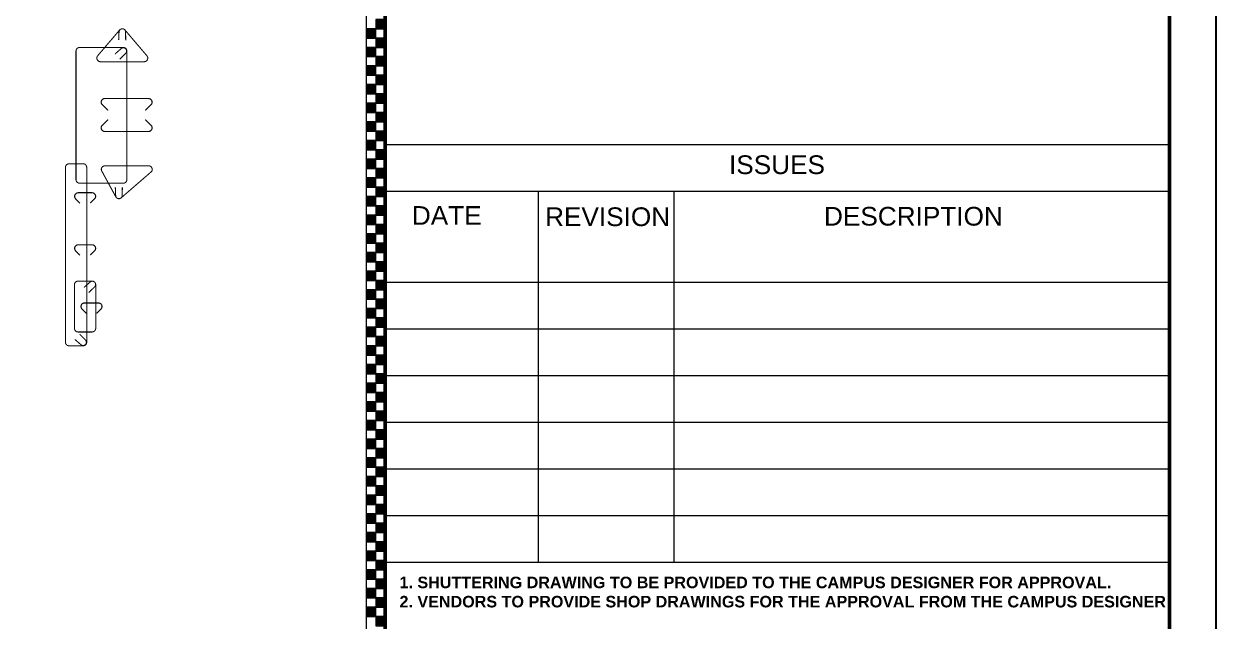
# Model space of a CAD drawing. Extents: x -200722 to 834823, y -494970 to 88783.
# Drawn here: x 301138 to 315183, y -163026 to -155984 of the extents above; entities that cross this region are included whole.
import ezdxf

# ---------------------------------------------------------------- set-up
doc = ezdxf.new("R2010")
doc.units = 0
doc.header["$LTSCALE"] = 100
doc.header["$MEASUREMENT"] = 0
doc.layers.get('0').update_dxf_attribs({"linetype": 'CONTINUOUS'})
doc.layers.add('9_PRINT BOUNDARY_NON PRINT', color=32, linetype='CONTINUOUS', plot=False)
doc.layers.add('9_TITLE TEXT', color=7, linetype='CONTINUOUS', lineweight=20)
doc.layers.add('COL. SHED. STEEL.', color=6, linetype='CONTINUOUS')
doc.layers.add('STEEL', color=6, linetype='CONTINUOUS')
doc.styles.add('TITLES', font='arial.ttf')

# ---------------------------------------------------------------- blocks, each defined once
blk = doc.blocks.new('TITLE CHAIN')
at = {"layer": '9_TITLE TEXT'}
h = blk.add_hatch(color=256, dxfattribs=at)
h.dxf.hatch_style = 1
h.paths.add_polyline_path([(1, -338.62), (2, -338.62), (2, -337.62), (1, -337.62)])
h = blk.add_hatch(color=256, dxfattribs=at)
h.dxf.hatch_style = 1
h.paths.add_polyline_path([(0, -339.62), (1, -339.62), (1, -338.62), (0, -338.62)])
h = blk.add_hatch(color=256, dxfattribs=at)
h.dxf.hatch_style = 1
h.paths.add_polyline_path([(1, -340.62), (2, -340.62), (2, -339.62), (1, -339.62)])
h = blk.add_hatch(color=256, dxfattribs=at)
h.dxf.hatch_style = 1
h.paths.add_polyline_path([(0, -341.62), (1, -341.62), (1, -340.62), (0, -340.62)])
h = blk.add_hatch(color=256, dxfattribs=at)
h.dxf.hatch_style = 1
h.paths.add_polyline_path([(1, -342.62), (2, -342.62), (2, -341.62), (1, -341.62)])
h = blk.add_hatch(color=256, dxfattribs=at)
h.dxf.hatch_style = 1
h.paths.add_polyline_path([(0, -343.62), (1, -343.62), (1, -342.62), (0, -342.62)])
h = blk.add_hatch(color=256, dxfattribs=at)
h.dxf.hatch_style = 1
h.paths.add_polyline_path([(0, -345.62), (1, -345.62), (1, -344.62), (0, -344.62)])
h = blk.add_hatch(color=256, dxfattribs=at)
h.dxf.hatch_style = 1
h.paths.add_polyline_path([(1, -344.62), (2, -344.62), (2, -343.62), (1, -343.62)])
h = blk.add_hatch(color=256, dxfattribs=at)
h.dxf.hatch_style = 1
h.paths.add_polyline_path([(1, -346.62), (2, -346.62), (2, -345.62), (1, -345.62)])
h = blk.add_hatch(color=256, dxfattribs=at)
h.dxf.hatch_style = 1
h.paths.add_polyline_path([(0, -347.62), (1, -347.62), (1, -346.62), (0, -346.62)])
h = blk.add_hatch(color=256, dxfattribs=at)
h.dxf.hatch_style = 1
h.paths.add_polyline_path([(1, -348.62), (2, -348.62), (2, -347.62), (1, -347.62)])
h = blk.add_hatch(color=256, dxfattribs=at)
h.dxf.hatch_style = 1
h.paths.add_polyline_path([(0, -349.62), (1, -349.62), (1, -348.62), (0, -348.62)])
h = blk.add_hatch(color=256, dxfattribs=at)
h.dxf.hatch_style = 1
h.paths.add_polyline_path([(1, -350.62), (2, -350.62), (2, -349.62), (1, -349.62)])
h = blk.add_hatch(color=256, dxfattribs=at)
h.dxf.hatch_style = 1
h.paths.add_polyline_path([(0, -351.62), (1, -351.62), (1, -350.62), (0, -350.62)])
h = blk.add_hatch(color=256, dxfattribs=at)
h.dxf.hatch_style = 1
h.paths.add_polyline_path([(1, -352.62), (2, -352.62), (2, -351.62), (1, -351.62)])
h = blk.add_hatch(color=256, dxfattribs=at)
h.dxf.hatch_style = 1
h.paths.add_polyline_path([(0, -353.62), (1, -353.62), (1, -352.62), (0, -352.62)])
h = blk.add_hatch(color=256, dxfattribs=at)
h.dxf.hatch_style = 1
h.paths.add_polyline_path([(1, -354.62), (2, -354.62), (2, -353.62), (1, -353.62)])
h = blk.add_hatch(color=256, dxfattribs=at)
h.dxf.hatch_style = 1
h.paths.add_polyline_path([(0, -355.62), (1, -355.62), (1, -354.62), (0, -354.62)])
h = blk.add_hatch(color=256, dxfattribs=at)
h.dxf.hatch_style = 1
h.paths.add_polyline_path([(1, -356.62), (2, -356.62), (2, -355.62), (1, -355.62)])
h = blk.add_hatch(color=256, dxfattribs=at)
h.dxf.hatch_style = 1
h.paths.add_polyline_path([(0, -357.62), (1, -357.62), (1, -356.62), (0, -356.62)])
h = blk.add_hatch(color=256, dxfattribs=at)
h.dxf.hatch_style = 1
h.paths.add_polyline_path([(0, -359.62), (1, -359.62), (1, -358.62), (0, -358.62)])
h = blk.add_hatch(color=256, dxfattribs=at)
h.dxf.hatch_style = 1
h.paths.add_polyline_path([(1, -358.62), (2, -358.62), (2, -357.62), (1, -357.62)])
h = blk.add_hatch(color=256, dxfattribs=at)
h.dxf.hatch_style = 1
h.paths.add_polyline_path([(1, -360.62), (2, -360.62), (2, -359.62), (1, -359.62)])
h = blk.add_hatch(color=256, dxfattribs=at)
h.dxf.hatch_style = 1
h.paths.add_polyline_path([(0, -361.62), (1, -361.62), (1, -360.62), (0, -360.62)])
h = blk.add_hatch(color=256, dxfattribs=at)
h.dxf.hatch_style = 1
h.paths.add_polyline_path([(1, -362.62), (2, -362.62), (2, -361.62), (1, -361.62)])
h = blk.add_hatch(color=256, dxfattribs=at)
h.dxf.hatch_style = 1
h.paths.add_polyline_path([(0, -363.62), (1, -363.62), (1, -362.62), (0, -362.62)])
h = blk.add_hatch(color=256, dxfattribs=at)
h.dxf.hatch_style = 1
h.paths.add_polyline_path([(1, -364.62), (2, -364.62), (2, -363.62), (1, -363.62)])
h = blk.add_hatch(color=256, dxfattribs=at)
h.dxf.hatch_style = 1
h.paths.add_polyline_path([(0, -365.62), (1, -365.62), (1, -364.62), (0, -364.62)])
h = blk.add_hatch(color=256, dxfattribs=at)
h.dxf.hatch_style = 1
h.paths.add_polyline_path([(1, -366.62), (2, -366.62), (2, -365.62), (1, -365.62)])
h = blk.add_hatch(color=256, dxfattribs=at)
h.dxf.hatch_style = 1
h.paths.add_polyline_path([(0, -367.62), (1, -367.62), (1, -366.62), (0, -366.62)])
h = blk.add_hatch(color=256, dxfattribs=at)
h.dxf.hatch_style = 1
h.paths.add_polyline_path([(1, -368.62), (2, -368.62), (2, -367.62), (1, -367.62)])
h = blk.add_hatch(color=256, dxfattribs=at)
h.dxf.hatch_style = 1
h.paths.add_polyline_path([(0, -369.62), (1, -369.62), (1, -368.62), (0, -368.62)])
h = blk.add_hatch(color=256, dxfattribs=at)
h.dxf.hatch_style = 1
h.paths.add_polyline_path([(1, -370.62), (2, -370.62), (2, -369.62), (1, -369.62)])
h = blk.add_hatch(color=256, dxfattribs=at)
h.dxf.hatch_style = 1
h.paths.add_polyline_path([(0, -371.62), (1, -371.62), (1, -370.62), (0, -370.62)])
h = blk.add_hatch(color=256, dxfattribs=at)
h.dxf.hatch_style = 1
h.paths.add_polyline_path([(0, -373.62), (1, -373.62), (1, -372.62), (0, -372.62)])
h = blk.add_hatch(color=256, dxfattribs=at)
h.dxf.hatch_style = 1
h.paths.add_polyline_path([(1, -372.62), (2, -372.62), (2, -371.62), (1, -371.62)])
h = blk.add_hatch(color=256, dxfattribs=at)
h.dxf.hatch_style = 1
h.paths.add_polyline_path([(1, -374.62), (2, -374.62), (2, -373.62), (1, -373.62)])
h = blk.add_hatch(color=256, dxfattribs=at)
h.dxf.hatch_style = 1
h.paths.add_polyline_path([(0, -375.62), (1, -375.62), (1, -374.62), (0, -374.62)])
h = blk.add_hatch(color=256, dxfattribs=at)
h.dxf.hatch_style = 1
h.paths.add_polyline_path([(0, -377.62), (1, -377.62), (1, -376.62), (0, -376.62)])
h = blk.add_hatch(color=256, dxfattribs=at)
h.dxf.hatch_style = 1
h.paths.add_polyline_path([(1, -376.62), (2, -376.62), (2, -375.62), (1, -375.62)])
h = blk.add_hatch(color=256, dxfattribs=at)
h.dxf.hatch_style = 1
h.paths.add_polyline_path([(1, -378.62), (2, -378.62), (2, -377.62), (1, -377.62)])
h = blk.add_hatch(color=256, dxfattribs=at)
h.dxf.hatch_style = 1
h.paths.add_polyline_path([(0, -379.62), (1, -379.62), (1, -378.62), (0, -378.62)])
h = blk.add_hatch(color=256, dxfattribs=at)
h.dxf.hatch_style = 1
h.paths.add_polyline_path([(1, -380.62), (2, -380.62), (2, -379.62), (1, -379.62)])
h = blk.add_hatch(color=256, dxfattribs=at)
h.dxf.hatch_style = 1
h.paths.add_polyline_path([(0, -381.62), (1, -381.62), (1, -380.62), (0, -380.62)])
h = blk.add_hatch(color=256, dxfattribs=at)
h.dxf.hatch_style = 1
h.paths.add_polyline_path([(1, -382.62), (2, -382.62), (2, -381.62), (1, -381.62)])
h = blk.add_hatch(color=256, dxfattribs=at)
h.dxf.hatch_style = 1
h.paths.add_polyline_path([(0, -383.62), (1, -383.62), (1, -382.62), (0, -382.62)])
h = blk.add_hatch(color=256, dxfattribs=at)
h.dxf.hatch_style = 1
h.paths.add_polyline_path([(1, -384.62), (2, -384.62), (2, -383.62), (1, -383.62)])
h = blk.add_hatch(color=256, dxfattribs=at)
h.dxf.hatch_style = 1
h.paths.add_polyline_path([(0, -385.62), (1, -385.62), (1, -384.62), (0, -384.62)])
h = blk.add_hatch(color=256, dxfattribs=at)
h.dxf.hatch_style = 1
h.paths.add_polyline_path([(0, -387.62), (1, -387.62), (1, -386.62), (0, -386.62)])
h = blk.add_hatch(color=256, dxfattribs=at)
h.dxf.hatch_style = 1
h.paths.add_polyline_path([(1, -386.62), (2, -386.62), (2, -385.62), (1, -385.62)])
h = blk.add_hatch(color=256, dxfattribs=at)
h.dxf.hatch_style = 1
h.paths.add_polyline_path([(1, -388.62), (2, -388.62), (2, -387.62), (1, -387.62)])
h = blk.add_hatch(color=256, dxfattribs=at)
h.dxf.hatch_style = 1
h.paths.add_polyline_path([(0, -389.62), (1, -389.62), (1, -388.62), (0, -388.62)])
h = blk.add_hatch(color=256, dxfattribs=at)
h.dxf.hatch_style = 1
h.paths.add_polyline_path([(0, -391.62), (1, -391.62), (1, -390.62), (0, -390.62)])
h = blk.add_hatch(color=256, dxfattribs=at)
h.dxf.hatch_style = 1
h.paths.add_polyline_path([(1, -390.62), (2, -390.62), (2, -389.62), (1, -389.62)])
h = blk.add_hatch(color=256, dxfattribs=at)
h.dxf.hatch_style = 1
h.paths.add_polyline_path([(1, -392.62), (2, -392.62), (2, -391.62), (1, -391.62)])
h = blk.add_hatch(color=256, dxfattribs=at)
h.dxf.hatch_style = 1
h.paths.add_polyline_path([(0, -393.62), (1, -393.62), (1, -392.62), (0, -392.62)])
h = blk.add_hatch(color=256, dxfattribs=at)
h.dxf.hatch_style = 1
h.paths.add_polyline_path([(1, -394.62), (2, -394.62), (2, -393.62), (1, -393.62)])
h = blk.add_hatch(color=256, dxfattribs=at)
h.dxf.hatch_style = 1
h.paths.add_polyline_path([(0, -395.62), (1, -395.62), (1, -394.62), (0, -394.62)])
h = blk.add_hatch(color=256, dxfattribs=at)
h.dxf.hatch_style = 1
h.paths.add_polyline_path([(1, -396.62), (2, -396.62), (2, -395.62), (1, -395.62)])
h = blk.add_hatch(color=256, dxfattribs=at)
h.dxf.hatch_style = 1
h.paths.add_polyline_path([(0, -397.62), (1, -397.62), (1, -396.62), (0, -396.62)])
h = blk.add_hatch(color=256, dxfattribs=at)
h.dxf.hatch_style = 1
h.paths.add_polyline_path([(1, -398.62), (2, -398.62), (2, -397.62), (1, -397.62)])
h = blk.add_hatch(color=256, dxfattribs=at)
h.dxf.hatch_style = 1
h.paths.add_polyline_path([(0, -399.62), (1, -399.62), (1, -398.62), (0, -398.62)])
h = blk.add_hatch(color=256, dxfattribs=at)
h.dxf.hatch_style = 1
h.paths.add_polyline_path([(1, -400.62), (2, -400.62), (2, -399.62), (1, -399.62)])
h = blk.add_hatch(color=256, dxfattribs=at)
h.dxf.hatch_style = 1
h.paths.add_polyline_path([(0, -401.62), (1, -401.62), (1, -400.62), (0, -400.62)])
h = blk.add_hatch(color=256, dxfattribs=at)
h.dxf.hatch_style = 1
h.paths.add_polyline_path([(1, -402.62), (2, -402.62), (2, -401.62), (1, -401.62)])
for p, q in [((0, -584), (0, 0)), ((2, -584), (2, 0))]:
    blk.add_line(p, q, dxfattribs=at)
for points in [[(1, -338.62), (2, -338.62), (2, -337.62), (1, -337.62)], [(0, -339.62), (1, -339.62), (1, -338.62), (0, -338.62)], [(1, -340.62), (2, -340.62), (2, -339.62), (1, -339.62)], [(0, -341.62), (1, -341.62), (1, -340.62), (0, -340.62)], [(1, -342.62), (2, -342.62), (2, -341.62), (1, -341.62)], [(0, -343.62), (1, -343.62), (1, -342.62), (0, -342.62)], [(0, -345.62), (1, -345.62), (1, -344.62), (0, -344.62)], [(1, -344.62), (2, -344.62), (2, -343.62), (1, -343.62)], [(1, -346.62), (2, -346.62), (2, -345.62), (1, -345.62)], [(0, -347.62), (1, -347.62), (1, -346.62), (0, -346.62)], [(1, -348.62), (2, -348.62), (2, -347.62), (1, -347.62)], [(0, -349.62), (1, -349.62), (1, -348.62), (0, -348.62)], [(1, -350.62), (2, -350.62), (2, -349.62), (1, -349.62)], [(0, -351.62), (1, -351.62), (1, -350.62), (0, -350.62)], [(1, -352.62), (2, -352.62), (2, -351.62), (1, -351.62)], [(0, -353.62), (1, -353.62), (1, -352.62), (0, -352.62)], [(1, -354.62), (2, -354.62), (2, -353.62), (1, -353.62)], [(0, -355.62), (1, -355.62), (1, -354.62), (0, -354.62)], [(1, -356.62), (2, -356.62), (2, -355.62), (1, -355.62)], [(0, -357.62), (1, -357.62), (1, -356.62), (0, -356.62)], [(0, -359.62), (1, -359.62), (1, -358.62), (0, -358.62)], [(1, -358.62), (2, -358.62), (2, -357.62), (1, -357.62)], [(1, -360.62), (2, -360.62), (2, -359.62), (1, -359.62)], [(0, -361.62), (1, -361.62), (1, -360.62), (0, -360.62)], [(1, -362.62), (2, -362.62), (2, -361.62), (1, -361.62)], [(0, -363.62), (1, -363.62), (1, -362.62), (0, -362.62)], [(1, -364.62), (2, -364.62), (2, -363.62), (1, -363.62)], [(0, -365.62), (1, -365.62), (1, -364.62), (0, -364.62)], [(1, -366.62), (2, -366.62), (2, -365.62), (1, -365.62)], [(0, -367.62), (1, -367.62), (1, -366.62), (0, -366.62)], [(1, -368.62), (2, -368.62), (2, -367.62), (1, -367.62)], [(0, -369.62), (1, -369.62), (1, -368.62), (0, -368.62)], [(1, -370.62), (2, -370.62), (2, -369.62), (1, -369.62)], [(0, -371.62), (1, -371.62), (1, -370.62), (0, -370.62)], [(0, -373.62), (1, -373.62), (1, -372.62), (0, -372.62)], [(1, -372.62), (2, -372.62), (2, -371.62), (1, -371.62)], [(1, -374.62), (2, -374.62), (2, -373.62), (1, -373.62)], [(0, -375.62), (1, -375.62), (1, -374.62), (0, -374.62)], [(0, -377.62), (1, -377.62), (1, -376.62), (0, -376.62)], [(1, -376.62), (2, -376.62), (2, -375.62), (1, -375.62)], [(1, -378.62), (2, -378.62), (2, -377.62), (1, -377.62)], [(0, -379.62), (1, -379.62), (1, -378.62), (0, -378.62)], [(1, -380.62), (2, -380.62), (2, -379.62), (1, -379.62)], [(0, -381.62), (1, -381.62), (1, -380.62), (0, -380.62)], [(1, -382.62), (2, -382.62), (2, -381.62), (1, -381.62)], [(0, -383.62), (1, -383.62), (1, -382.62), (0, -382.62)], [(1, -384.62), (2, -384.62), (2, -383.62), (1, -383.62)], [(0, -385.62), (1, -385.62), (1, -384.62), (0, -384.62)], [(0, -387.62), (1, -387.62), (1, -386.62), (0, -386.62)], [(1, -386.62), (2, -386.62), (2, -385.62), (1, -385.62)], [(1, -388.62), (2, -388.62), (2, -387.62), (1, -387.62)], [(0, -389.62), (1, -389.62), (1, -388.62), (0, -388.62)], [(0, -391.62), (1, -391.62), (1, -390.62), (0, -390.62)], [(1, -390.62), (2, -390.62), (2, -389.62), (1, -389.62)], [(1, -392.62), (2, -392.62), (2, -391.62), (1, -391.62)], [(0, -393.62), (1, -393.62), (1, -392.62), (0, -392.62)], [(1, -394.62), (2, -394.62), (2, -393.62), (1, -393.62)], [(0, -395.62), (1, -395.62), (1, -394.62), (0, -394.62)], [(1, -396.62), (2, -396.62), (2, -395.62), (1, -395.62)], [(0, -397.62), (1, -397.62), (1, -396.62), (0, -396.62)], [(1, -398.62), (2, -398.62), (2, -397.62), (1, -397.62)], [(0, -399.62), (1, -399.62), (1, -398.62), (0, -398.62)], [(1, -400.62), (2, -400.62), (2, -399.62), (1, -399.62)], [(0, -401.62), (1, -401.62), (1, -400.62), (0, -400.62)], [(1, -402.62), (2, -402.62), (2, -401.62), (1, -401.62)]]:
    blk.add_lwpolyline(points, close=True, dxfattribs=at)

msp = doc.modelspace()

# ---------------------------------------------------------------- linework, layer by layer
at = {"color": 18, "true_color": 0x000000}
msp.add_lwpolyline([(223222.7, -183032.7), (314632.7, -183032.7), (314632.7, -118792.7), (223222.7, -118792.7)], close=True, dxfattribs=at)
at = {"layer": '9_PRINT BOUNDARY_NON PRINT', "color": 18, "true_color": 0x000000}
msp.add_lwpolyline([(222672.7, -183582.7), (315182.7, -183582.7), (315182.7, -118242.7), (222672.7, -118242.7)], close=True, dxfattribs=at)
at = {"layer": '9_TITLE TEXT', "color": 18, "true_color": 0x000000}
for p, q in [((305172.7, -182331.4), (305172.7, -118792.7)), ((307196.3, -157954.7), (307196.3, -162330.1)), ((308795.2, -157954.7), (308795.2, -162330.1))]:
    msp.add_line(p, q, dxfattribs=at)
at = {"layer": '9_TITLE TEXT', "color": 18, "lineweight": 50, "true_color": 0x000000}
msp.add_lwpolyline([(314632.7, -183032.7), (305392.7, -183032.7), (305392.7, -118792.7), (314632.7, -118792.6)], close=True, dxfattribs=at)
at = {"layer": '9_TITLE TEXT', "color": 18, "true_color": 0x000000}
for points in [[(314632.7, -118792.7), (314632.7, -183032.7)], [(305392.7, -157404.7), (314632.8, -157404.7)], [(305392.7, -157954.7), (314632.8, -157954.7)], [(305392.7, -159030.1), (314632.8, -159030.1)], [(305392.7, -159580.1), (314632.8, -159580.1)], [(305392.7, -160130.1), (314632.8, -160130.1)], [(305392.5, -160680.1), (314632.7, -160680.1)], [(305392.7, -161230.1), (314632.8, -161230.1)], [(305392.7, -161780.1), (314632.8, -161780.1)], [(305392.7, -162330.1), (314632.8, -162330.1)]]:
    msp.add_lwpolyline(points, dxfattribs=at)
at = {"layer": 'COL. SHED. STEEL.', "color": 140, "linetype": 'Continuous', "const_width": 12.5}
for points in [[(302262.9, -156060.2), (302006.4, -156361.9, 0.6217139), (302040.2, -156430.3), (302555.1, -156430.3, 0.6217139), (302588.8, -156361.9), (302332.3, -156060.2, 0.5176004)], [(302224.3, -158028.8), (302059.3, -157725.8, -0.6217139), (302093.1, -157657.5), (302608, -157657.5, -0.6217139), (302641.7, -157725.8), (302291.7, -158028.8, -0.4933715)]]:
    msp.add_lwpolyline(points, format="xyb", close=True, dxfattribs=at)
for points in [[(302337.9, -156177), (302336.1, -156077, 0.9275277), (302259, -156079.1), (302254.9, -156175.5)], [(302298.3, -157910.8), (302296.5, -158010.8, -0.9275277), (302219.4, -158008.7), (302215.3, -157912.2)]]:
    msp.add_lwpolyline(points, format="xyb", dxfattribs=at)
at = {"layer": 'COL. SHED. STEEL.', "color": 62, "linetype": 'Continuous', "const_width": 12.5}
msp.add_lwpolyline([(301628.3, -159737.6), (301628.3, -157675.6, -0.4142136), (301670.8, -157633.1), (301835.8, -157633.1, -0.4142136), (301878.3, -157675.6), (301878.3, -159737.6, -0.4142136), (301835.8, -159780.1), (301670.8, -159780.1, -0.4142136)], format="xyb", close=True, dxfattribs=at)
msp.add_lwpolyline([(301794.2, -159642.2), (301865.3, -159712.5, -0.9275277), (301810.5, -159766.8), (301738, -159703.1)], format="xyb", dxfattribs=at)
at = {"layer": 'STEEL', "color": 18, "true_color": 0x000000, "const_width": 12.5}
for points in [[(301794.7, -157862.5), (302309.7, -157862.5, 0.4142136), (302352.2, -157820), (302352.2, -156305, 0.4142136), (302309.7, -156262.5), (301794.7, -156262.5, 0.4142136), (301752.2, -156305), (301752.2, -157820, 0.4142136)], [(301776.9, -159616.9), (301941.9, -159616.9, 0.4142136), (301984.4, -159574.4), (301984.4, -159059.4, 0.4142136), (301941.9, -159016.9), (301776.9, -159016.9, 0.4142136), (301734.4, -159059.4), (301734.4, -159574.4, 0.4142136)]]:
    msp.add_lwpolyline(points, format="xyb", close=True, dxfattribs=at)
for points in [[(302268.1, -156400.4), (302339.2, -156330.1, 0.9275277), (302284.4, -156275.8), (302211.9, -156339.5)], [(301903.1, -159152.3), (301974.1, -159081.9, 0.9275277), (301919.3, -159027.6), (301846.8, -159091.3)]]:
    msp.add_lwpolyline(points, format="xyb", dxfattribs=at)
at = {"layer": 'STEEL', "color": 40}
for points in [[(302128.8, -157004.9, 14, 14, 0), (302061.2, -156937.4, 14, 14, -0.6681786), (302091.3, -156864.8, 14, 14, 0), (302606.3, -156864.8, 14, 14, -0.6681786), (302636.4, -156937.4, 14, 14, 0), (302568.8, -157004.9, 0, 0, 0)], [(302128.8, -157112.7, 14, 14, 0), (302061.2, -157180.3, 14, 14, 0.6681786), (302091.3, -157252.8, 14, 14, 0), (302606.3, -157252.8, 14, 14, 0.6681786), (302636.4, -157180.3, 14, 14, 0), (302568.8, -157112.7, 0, 0, 0)]]:
    msp.add_lwpolyline(points, format="xyseb", dxfattribs=at)
at = {"layer": 'STEEL', "color": 140, "const_width": 14}
for points in [[(301799.6, -158098.6), (301748.8, -158047.8, -0.6681786), (301778.8, -157975.3), (301941.1, -157975.3, -0.6681786), (301971.1, -158047.8), (301920.3, -158098.6)], [(301799.6, -158711.9), (301748.8, -158661.1, -0.6681786), (301778.8, -158588.6), (301941.1, -158588.6, -0.6681786), (301971.1, -158661.1), (301920.3, -158711.9)], [(301874.2, -159397.8), (301823.4, -159347, -0.6681786), (301853.5, -159274.4), (302015.8, -159274.4, -0.6681786), (302045.8, -159347), (301995, -159397.8)]]:
    msp.add_lwpolyline(points, format="xyb", dxfattribs=at)

# ---------------------------------------------------------------- block references
at = {"color": 18, "true_color": 0x000000, "xscale": 110, "yscale": 110, "zscale": 110}
msp.add_blockref('TITLE CHAIN', (305172.7, -118792.7), dxfattribs=at)

# ---------------------------------------------------------------- texts
at = {"layer": '9_TITLE TEXT', "color": 18, "linetype": 'ByBlock', "true_color": 0x000000, "attachment_point": 1, "style": 'TITLES'}
for s, insert, char_height, width in [('ISSUES', (309444.2, -157534.5), 220.63, 3142.475), ('DATE', (305708.6, -158132.9), 220.63, 3142.475), ('DESCRIPTION', (310563.5, -158142), 220.632, 3142.475), ('REVISION', (307278.3, -158147.9), 220.63, 3142.475), ('{\\fArial|b1|i0|c0|p34;1. SHUTTERING DRAWING TO BE PROVIDED TO THE CAMPUS DESIGNER FOR APPROVAL.\\P2. VENDORS TO PROVIDE SHOP DRAWINGS FOR THE APPROVAL FROM THE CAMPUS DESIGNER}', (305563.1, -162501.6), 135.895, 9183.301)]:
    msp.add_mtext(s, dxfattribs=dict(at, insert=insert, char_height=char_height, width=width))

doc.saveas('drawing.dxf')
